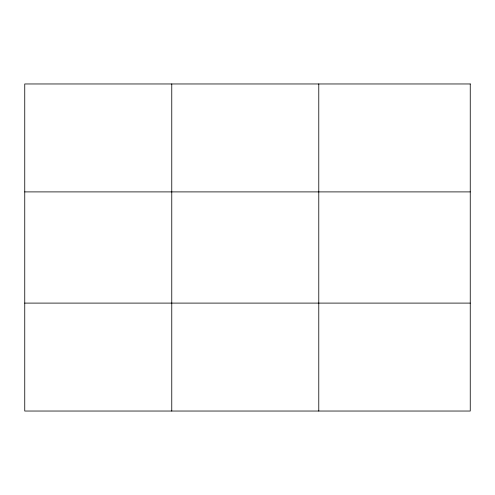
<?xml version="1.0" encoding="UTF-8"?>
<svg xmlns="http://www.w3.org/2000/svg" width="495" height="495" viewBox="0 0 495 495"><rect width="100%" height="100%" fill="white"/><g stroke="black" fill="none" stroke-linecap="round" stroke-linejoin="round"><path stroke-width="0.74" d="M171.765 83.964L171.765 411.036M318.78 83.964L318.78 411.036M24.75 191.899L470.25 191.899M24.75 303.101L470.25 303.101M470.25 83.964L470.25 411.036L24.75 411.036L24.75 83.964L470.25 83.964"/></g></svg>
